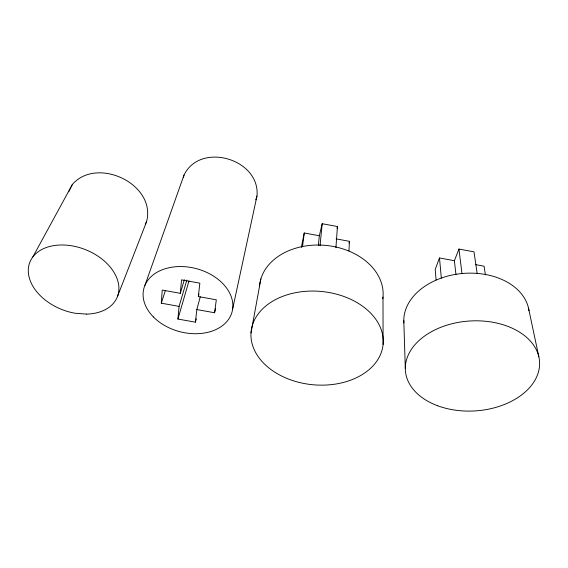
<?xml version="1.0" encoding="UTF-8"?>
<svg xmlns="http://www.w3.org/2000/svg" width="568" height="568" viewBox="0 0 568 568"><rect width="100%" height="100%" fill="white"/><g stroke="black" fill="none" stroke-linecap="round" stroke-linejoin="round"><path stroke-width="0.85" d="M348.951 250.978L349.448 241.336L336.079 238.865M186.829 280.067L179.09 306.379L161.298 303.184L162.235 290.07L180.297 293.322L184.351 279.726M335.915 247.762L337.456 226.54L322.191 223.714L319.337 235.77L318.371 245.348M196.322 318.754L195.413 322.177L177.919 319.053L179.09 306.379M180.297 293.322L181.547 279.861L199.851 283.169L198.324 296.574L216.316 299.812L214.569 312.748L196.847 309.567L195.413 322.177M320.032 245.731L322.191 223.714M302.495 246.86L304.242 232.986L319.337 235.77M301.31 247.399L304.242 232.986M251.006 332.94L260.875 278.867M117.384 296.752L146.494 221.91C156.789 184.28 97.114 155.987 72.406 184.401L32.859 256.906M232.653 308.928L256.992 195.96C260.456 159.012 200.291 141.304 184.011 175.086L144.897 285.455M183.464 177.464L184.011 175.086M214.569 312.748L215.606 308.438M337.023 228.258L337.456 226.54M196.847 309.567L200.263 296.787M198.324 296.574L199.013 294.011M349 242.997L349.448 241.336M177.919 319.053L188.988 280.919M255.792 199.801L256.992 195.96M161.298 303.184L165.345 290.596M455.948 274.607L454.379 260.712L439.497 257.964L435.216 269.36L436.089 279.96M454.379 260.712L458.958 249.061L474.003 251.851L477.163 273.542M68.721 191.785L70.553 188.107M70.922 187.369L72.406 184.401M145.238 223.991L146.494 221.91M475.331 264.581L484.057 266.193L485.434 274.933M528.524 308.211L538.869 356.867M458.958 249.061L461.976 273.684M439.497 257.964L441.329 278.206M403.791 320.466L405.303 368.298M382.995 297.064L383.088 344.464A66.3 46.832 5.5 0 1 280.18 375.285A66.3 46.832 5.5 0 1 288.019 294.543A66.3 46.832 5.5 0 1 383.088 344.464M403.891 322.951A62.863 44.524 -4.9 0 1 461.67 273.556A62.863 44.524 -4.9 0 1 528.985 310.746M259.469 286.606A61.99 46.228 5.2 0 1 326.075 245.426A61.99 46.228 5.2 0 1 382.789 298.796M86.606 314.104L75.367 313.28A47.052 32.184 21.6 0 1 31.858 258.334A47.052 32.184 21.6 0 1 107.338 263.871A47.052 32.184 21.6 0 1 86.606 314.104M437.523 405.708A67.237 45.035 -3.7 0 0 539.6 364.606A67.237 45.035 -3.7 0 0 440.25 327.537A67.237 45.035 -3.7 0 0 437.523 405.708M153.367 316.909A45.625 32.589 14.8 0 0 230.04 316.965A45.625 32.589 14.8 0 0 180.532 266.541A45.625 32.589 14.8 0 0 153.367 316.909"/></g></svg>
